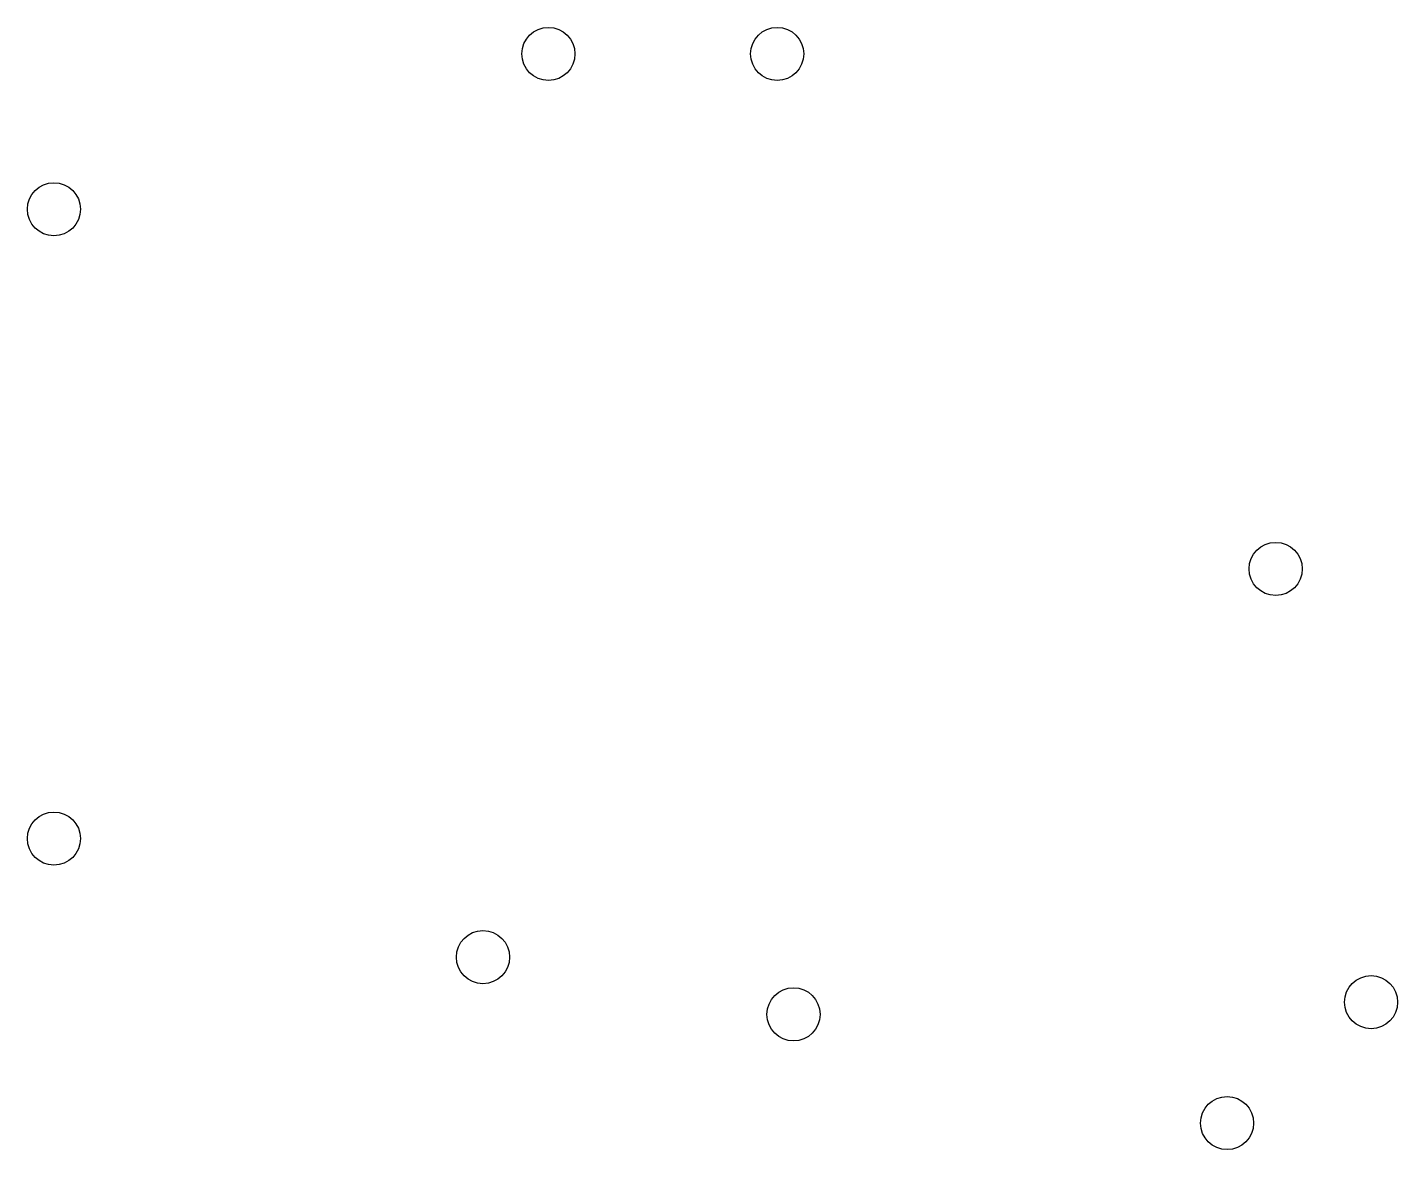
# Model space of a CAD drawing. Header units: millimetres. Extents: x -16 to 152, y -49 to 88.
import ezdxf

# ---------------------------------------------------------------- set-up
doc = ezdxf.new("R2010")
doc.units = ezdxf.units.MM

msp = doc.modelspace()

# ---------------------------------------------------------------- linework, layer by layer
for centre in [(48, 85), (76, 85), (-12.5, 66), (137, 22), (-12.5, -11), (40, -25.5), (148.67, -31.01), (78, -32.5), (131.05, -45.8)]:
    msp.add_circle(centre, 3.25)

doc.saveas('drawing.dxf')
